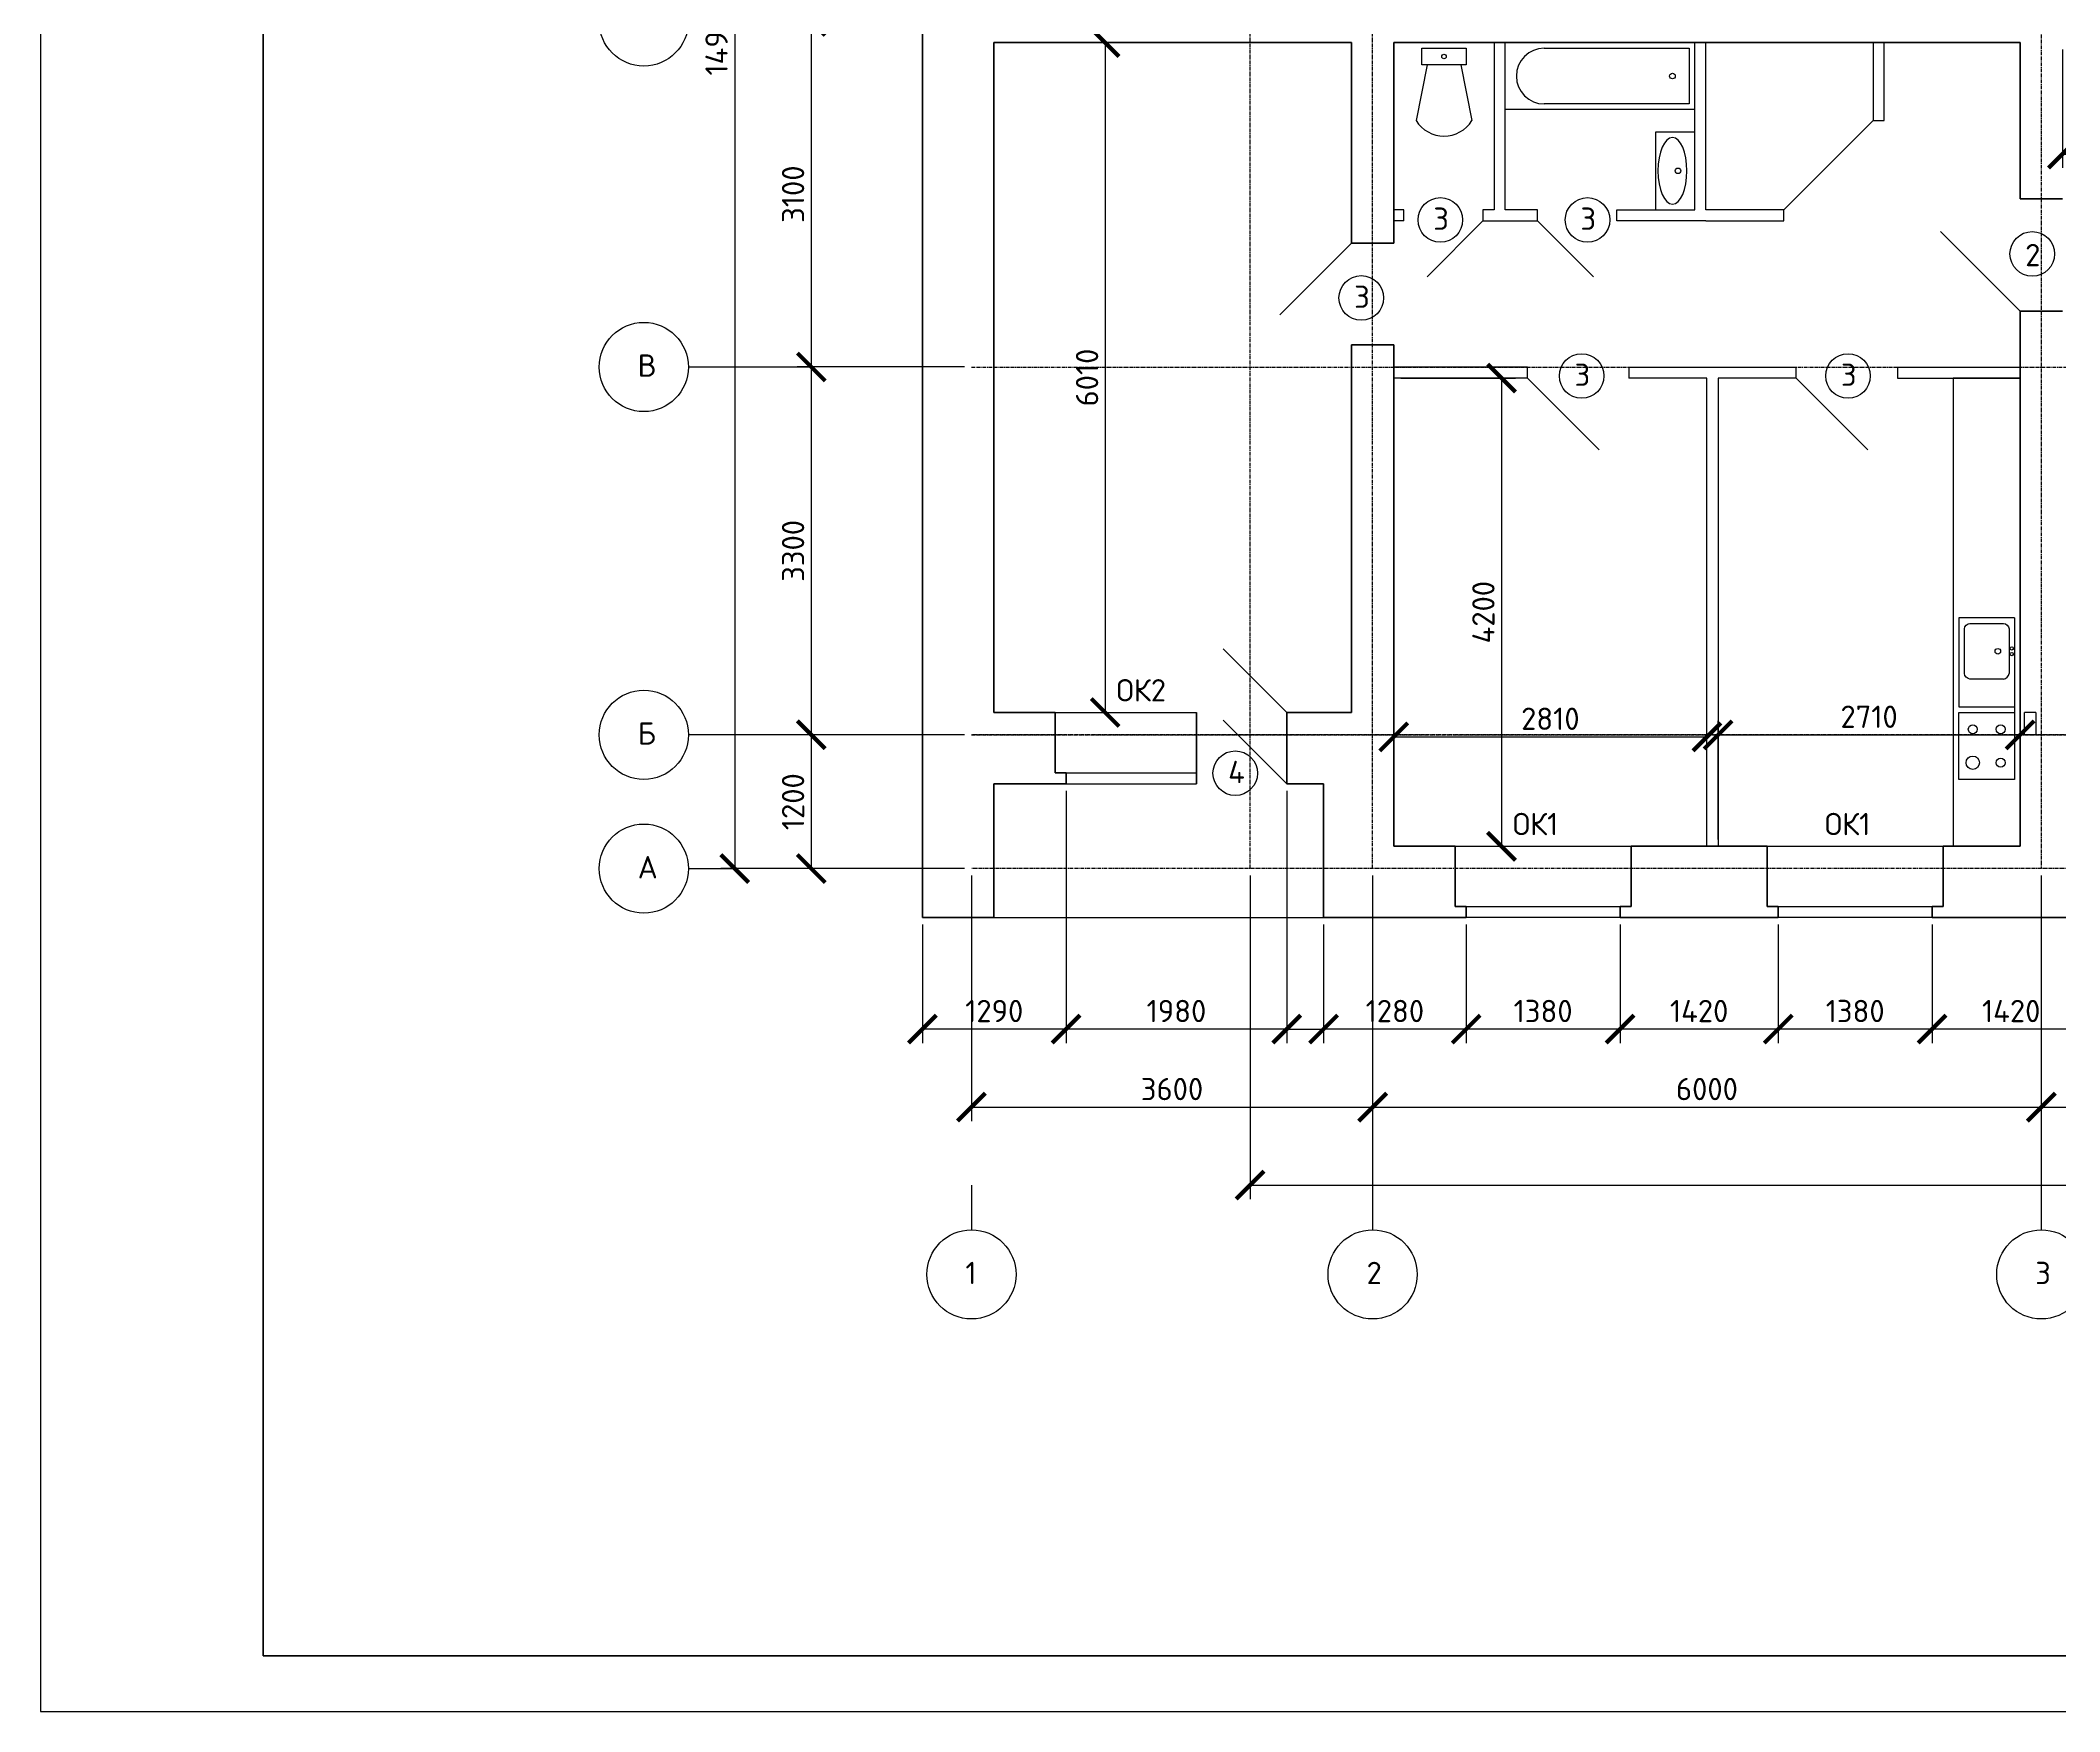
# Model space of a CAD drawing. Header units: millimetres. Extents: x -273369 to 399464, y -35443 to 194245.
# Drawn here: x 229976 to 248095, y 123884 to 138877 of the extents above; entities that cross this region are included whole.
import ezdxf

# ---------------------------------------------------------------- set-up
doc = ezdxf.new("R2010")
doc.units = ezdxf.units.MM
doc.linetypes.add('осевая', pattern=[50.8, 31.75, -6.35, 6.35, -6.35])
doc.styles.add('Курс2', font='isocpeur.ttf', dxfattribs={"height": 2.5})
doc.dimstyles.new('Линейный', dxfattribs={"dimscale": 0, "dimtxt": 2, "dimasz": 2.5, "dimexe": 1.25, "dimexo": 0.625, "dimtad": 1, "dimtxsty": 'Курс2', "dimblk": 'ARCHTICK', "dimcen": 2.5, "dimadec": 0, "dimazin": 0, "dimtfac": 1, "dimtmove": 0, "dimatfit": 3, "dimldrblk": 'ARCHTICK', "dimfxl": 1, "dimarcsym": 0})

# ---------------------------------------------------------------- blocks, each defined once
blk = doc.blocks.new('_ArchTick')
at = {"color": 0, "linetype": 'ByBlock', "lineweight": 60, "const_width": 0.15}
blk.add_lwpolyline([(-0.5, -0.5), (0.5, 0.5)], dxfattribs=at)
blk = doc.blocks.new('*D306')
at = {"color": 0, "lineweight": -2, "transparency": 16777216}
for p, q in [((238593, 138857), (239655, 138857)), ((239530, 138857), (239530, 132847)), ((238593, 132847), (239655, 132847))]:
    blk.add_line(p, q, dxfattribs=at)
at = {"layer": 'Defpoints', "color": 0, "transparency": 16777216}
for p in [(238530, 138857), (238530, 132847), (239530, 132847)]:
    blk.add_point(p, dxfattribs=at)
at = {"color": 0, "lineweight": -2, "transparency": 16777216, "xscale": 250, "yscale": 250, "zscale": 250}
for p, rotation in [((239530, 138857), 90), ((239530, 132847), 270)]:
    blk.add_blockref('_ArchTick', p, dxfattribs=dict(at, rotation=rotation))
at = {"color": 0, "transparency": 16777216, "insert": (239368, 135852), "char_height": 200, "attachment_point": 5, "rotation": 90, "style": 'Курс2'}
blk.add_mtext('6010', dxfattribs=at)
blk = doc.blocks.new('*D311')
at = {"color": 0, "lineweight": -2, "transparency": 16777216}
for p, q in [((242183, 135847), (243212, 135847)), ((243087, 135847), (243087, 131647)), ((242183, 131647), (243212, 131647))]:
    blk.add_line(p, q, dxfattribs=at)
at = {"layer": 'Defpoints', "color": 0, "transparency": 16777216}
for p in [(242120, 135847), (242120, 131647), (243087, 131647)]:
    blk.add_point(p, dxfattribs=at)
at = {"color": 0, "lineweight": -2, "transparency": 16777216, "xscale": 250, "yscale": 250, "zscale": 250}
for p, rotation in [((243087, 135847), 90), ((243087, 131647), 270)]:
    blk.add_blockref('_ArchTick', p, dxfattribs=dict(at, rotation=rotation))
at = {"color": 0, "transparency": 16777216, "insert": (242924, 133747), "char_height": 200, "attachment_point": 5, "rotation": 90, "style": 'Курс2'}
blk.add_mtext('4200', dxfattribs=at)
blk = doc.blocks.new('*D312')
at = {"color": 0, "lineweight": -2, "transparency": 16777216}
for p, q in [((242120, 131709), (242120, 132753)), ((242120, 132628), (244930, 132628)), ((244930, 131709), (244930, 132753))]:
    blk.add_line(p, q, dxfattribs=at)
at = {"layer": 'Defpoints', "color": 0, "transparency": 16777216}
for p in [(244930, 132628), (242120, 131647), (244930, 131647)]:
    blk.add_point(p, dxfattribs=at)
at = {"color": 0, "lineweight": -2, "transparency": 16777216, "xscale": 250, "yscale": 250, "zscale": 250, "rotation": 180}
blk.add_blockref('_ArchTick', (242120, 132628), dxfattribs=at)
at = {"color": 0, "lineweight": -2, "transparency": 16777216, "xscale": 250, "yscale": 250, "zscale": 250}
blk.add_blockref('_ArchTick', (244930, 132628), dxfattribs=at)
at = {"color": 0, "transparency": 16777216, "insert": (243525, 132791), "char_height": 200, "attachment_point": 5, "style": 'Курс2'}
blk.add_mtext('2810', dxfattribs=at)
blk = doc.blocks.new('*D313')
at = {"color": 0, "lineweight": -2, "transparency": 16777216}
for p, q in [((245030, 131709), (245030, 132771)), ((245030, 132646), (247740, 132646)), ((247740, 131709), (247740, 132771))]:
    blk.add_line(p, q, dxfattribs=at)
at = {"layer": 'Defpoints', "color": 0, "transparency": 16777216}
for p in [(247740, 132646), (245030, 131647), (247740, 131647)]:
    blk.add_point(p, dxfattribs=at)
at = {"color": 0, "lineweight": -2, "transparency": 16777216, "xscale": 250, "yscale": 250, "zscale": 250, "rotation": 180}
blk.add_blockref('_ArchTick', (245030, 132646), dxfattribs=at)
at = {"color": 0, "lineweight": -2, "transparency": 16777216, "xscale": 250, "yscale": 250, "zscale": 250}
blk.add_blockref('_ArchTick', (247740, 132646), dxfattribs=at)
at = {"color": 0, "transparency": 16777216, "insert": (246385, 132809), "char_height": 200, "attachment_point": 5, "style": 'Курс2'}
blk.add_mtext('2710', dxfattribs=at)
blk = doc.blocks.new('*D330')
at = {"color": 0, "lineweight": -2, "transparency": 16777216}
for p, q in [((248370, 135444), (248370, 129882)), ((246950, 130944), (246950, 129882)), ((248370, 130007), (246950, 130007))]:
    blk.add_line(p, q, dxfattribs=at)
at = {"layer": 'Defpoints', "color": 0, "transparency": 16777216}
for p in [(248370, 135507), (246950, 131007), (246950, 130007)]:
    blk.add_point(p, dxfattribs=at)
at = {"color": 0, "lineweight": -2, "transparency": 16777216, "xscale": 250, "yscale": 250, "zscale": 250, "rotation": 180}
blk.add_blockref('_ArchTick', (246950, 130007), dxfattribs=at)
at = {"color": 0, "lineweight": -2, "transparency": 16777216, "xscale": 250, "yscale": 250, "zscale": 250}
blk.add_blockref('_ArchTick', (248370, 130007), dxfattribs=at)
at = {"color": 0, "transparency": 16777216, "insert": (247660, 130169), "char_height": 200, "attachment_point": 5, "style": 'Курс2'}
blk.add_mtext('1420', dxfattribs=at)
blk = doc.blocks.new('*D331')
at = {"color": 0, "lineweight": -2, "transparency": 16777216}
for p, q in [((245570, 130944), (245570, 129882)), ((246950, 130944), (246950, 129882)), ((246950, 130007), (245570, 130007))]:
    blk.add_line(p, q, dxfattribs=at)
at = {"layer": 'Defpoints', "color": 0, "transparency": 16777216}
for p in [(245570, 131007), (246950, 131007), (245570, 130007)]:
    blk.add_point(p, dxfattribs=at)
at = {"color": 0, "lineweight": -2, "transparency": 16777216, "xscale": 250, "yscale": 250, "zscale": 250, "rotation": 180}
blk.add_blockref('_ArchTick', (245570, 130007), dxfattribs=at)
at = {"color": 0, "lineweight": -2, "transparency": 16777216, "xscale": 250, "yscale": 250, "zscale": 250}
blk.add_blockref('_ArchTick', (246950, 130007), dxfattribs=at)
at = {"color": 0, "transparency": 16777216, "insert": (246260, 130169), "char_height": 200, "attachment_point": 5, "style": 'Курс2'}
blk.add_mtext('1380', dxfattribs=at)
blk = doc.blocks.new('*D332')
at = {"color": 0, "lineweight": -2, "transparency": 16777216}
for p, q in [((244150, 130944), (244150, 129882)), ((245570, 130944), (245570, 129882)), ((245570, 130007), (244150, 130007))]:
    blk.add_line(p, q, dxfattribs=at)
at = {"layer": 'Defpoints', "color": 0, "transparency": 16777216}
for p in [(244150, 131007), (245570, 131007), (244150, 130007)]:
    blk.add_point(p, dxfattribs=at)
at = {"color": 0, "lineweight": -2, "transparency": 16777216, "xscale": 250, "yscale": 250, "zscale": 250, "rotation": 180}
blk.add_blockref('_ArchTick', (244150, 130007), dxfattribs=at)
at = {"color": 0, "lineweight": -2, "transparency": 16777216, "xscale": 250, "yscale": 250, "zscale": 250}
blk.add_blockref('_ArchTick', (245570, 130007), dxfattribs=at)
at = {"color": 0, "transparency": 16777216, "insert": (244860, 130169), "char_height": 200, "attachment_point": 5, "style": 'Курс2'}
blk.add_mtext('1420', dxfattribs=at)
blk = doc.blocks.new('*D333')
at = {"color": 0, "lineweight": -2, "transparency": 16777216}
for p, q in [((242770, 130944), (242770, 129882)), ((244150, 130944), (244150, 129882)), ((244150, 130007), (242770, 130007))]:
    blk.add_line(p, q, dxfattribs=at)
at = {"layer": 'Defpoints', "color": 0, "transparency": 16777216}
for p in [(242770, 131007), (244150, 131007), (242770, 130007)]:
    blk.add_point(p, dxfattribs=at)
at = {"color": 0, "lineweight": -2, "transparency": 16777216, "xscale": 250, "yscale": 250, "zscale": 250, "rotation": 180}
blk.add_blockref('_ArchTick', (242770, 130007), dxfattribs=at)
at = {"color": 0, "lineweight": -2, "transparency": 16777216, "xscale": 250, "yscale": 250, "zscale": 250}
blk.add_blockref('_ArchTick', (244150, 130007), dxfattribs=at)
at = {"color": 0, "transparency": 16777216, "insert": (243460, 130169), "char_height": 200, "attachment_point": 5, "style": 'Курс2'}
blk.add_mtext('1380', dxfattribs=at)
blk = doc.blocks.new('*D334')
at = {"color": 0, "lineweight": -2, "transparency": 16777216}
for p, q in [((241490, 130944), (241490, 129882)), ((242770, 130944), (242770, 129882)), ((242770, 130007), (241490, 130007))]:
    blk.add_line(p, q, dxfattribs=at)
at = {"layer": 'Defpoints', "color": 0, "transparency": 16777216}
for p in [(241490, 131007), (242770, 131007), (241490, 130007)]:
    blk.add_point(p, dxfattribs=at)
at = {"color": 0, "lineweight": -2, "transparency": 16777216, "xscale": 250, "yscale": 250, "zscale": 250, "rotation": 180}
blk.add_blockref('_ArchTick', (241490, 130007), dxfattribs=at)
at = {"color": 0, "lineweight": -2, "transparency": 16777216, "xscale": 250, "yscale": 250, "zscale": 250}
blk.add_blockref('_ArchTick', (242770, 130007), dxfattribs=at)
at = {"color": 0, "transparency": 16777216, "insert": (242130, 130169), "char_height": 200, "attachment_point": 5, "style": 'Курс2'}
blk.add_mtext('1280', dxfattribs=at)
blk = doc.blocks.new('*D335')
at = {"color": 0, "lineweight": -2, "transparency": 16777216}
for p, q in [((239180, 132144), (239180, 129882)), ((241160, 132144), (241160, 129882)), ((241160, 130007), (239180, 130007))]:
    blk.add_line(p, q, dxfattribs=at)
at = {"layer": 'Defpoints', "color": 0, "transparency": 16777216}
for p in [(239180, 132207), (241160, 132207), (239180, 130007)]:
    blk.add_point(p, dxfattribs=at)
at = {"color": 0, "lineweight": -2, "transparency": 16777216, "xscale": 250, "yscale": 250, "zscale": 250, "rotation": 180}
blk.add_blockref('_ArchTick', (239180, 130007), dxfattribs=at)
at = {"color": 0, "lineweight": -2, "transparency": 16777216, "xscale": 250, "yscale": 250, "zscale": 250}
blk.add_blockref('_ArchTick', (241160, 130007), dxfattribs=at)
at = {"color": 0, "transparency": 16777216, "insert": (240170, 130169), "char_height": 200, "attachment_point": 5, "style": 'Курс2'}
blk.add_mtext('1980', dxfattribs=at)
blk = doc.blocks.new('*D336')
at = {"color": 0, "lineweight": -2, "transparency": 16777216}
for p, q in [((239180, 132144), (239180, 129882)), ((237890, 130944), (237890, 129882)), ((239180, 130007), (237890, 130007))]:
    blk.add_line(p, q, dxfattribs=at)
at = {"layer": 'Defpoints', "color": 0, "transparency": 16777216}
for p in [(239180, 132207), (237890, 131007), (237890, 130007)]:
    blk.add_point(p, dxfattribs=at)
at = {"color": 0, "lineweight": -2, "transparency": 16777216, "xscale": 250, "yscale": 250, "zscale": 250, "rotation": 180}
blk.add_blockref('_ArchTick', (237890, 130007), dxfattribs=at)
at = {"color": 0, "lineweight": -2, "transparency": 16777216, "xscale": 250, "yscale": 250, "zscale": 250}
blk.add_blockref('_ArchTick', (239180, 130007), dxfattribs=at)
at = {"color": 0, "transparency": 16777216, "insert": (238535, 130169), "char_height": 200, "attachment_point": 5, "style": 'Курс2'}
blk.add_mtext('1290', dxfattribs=at)
blk = doc.blocks.new('*D337')
at = {"color": 0, "lineweight": -2, "transparency": 16777216}
for p, q in [((238330, 131384), (238330, 129182)), ((241930, 131384), (241930, 129182)), ((238330, 129307), (241930, 129307))]:
    blk.add_line(p, q, dxfattribs=at)
at = {"layer": 'Defpoints', "color": 0, "transparency": 16777216}
for p in [(238330, 131447), (241930, 131447), (241930, 129307)]:
    blk.add_point(p, dxfattribs=at)
at = {"color": 0, "lineweight": -2, "transparency": 16777216, "xscale": 250, "yscale": 250, "zscale": 250, "rotation": 180}
blk.add_blockref('_ArchTick', (238330, 129307), dxfattribs=at)
at = {"color": 0, "lineweight": -2, "transparency": 16777216, "xscale": 250, "yscale": 250, "zscale": 250}
blk.add_blockref('_ArchTick', (241930, 129307), dxfattribs=at)
at = {"color": 0, "transparency": 16777216, "insert": (240130, 129469), "char_height": 200, "attachment_point": 5, "style": 'Курс2'}
blk.add_mtext('3600', dxfattribs=at)
blk = doc.blocks.new('*D338')
at = {"color": 0, "lineweight": -2, "transparency": 16777216}
for p, q in [((241930, 131384), (241930, 129182)), ((247930, 131384), (247930, 129182)), ((241930, 129307), (247930, 129307))]:
    blk.add_line(p, q, dxfattribs=at)
at = {"layer": 'Defpoints', "color": 0, "transparency": 16777216}
for p in [(241930, 131447), (247930, 131447), (247930, 129307)]:
    blk.add_point(p, dxfattribs=at)
at = {"color": 0, "lineweight": -2, "transparency": 16777216, "xscale": 250, "yscale": 250, "zscale": 250, "rotation": 180}
blk.add_blockref('_ArchTick', (241930, 129307), dxfattribs=at)
at = {"color": 0, "lineweight": -2, "transparency": 16777216, "xscale": 250, "yscale": 250, "zscale": 250}
blk.add_blockref('_ArchTick', (247930, 129307), dxfattribs=at)
at = {"color": 0, "transparency": 16777216, "insert": (244930, 129469), "char_height": 200, "attachment_point": 5, "style": 'Курс2'}
blk.add_mtext('6000', dxfattribs=at)
blk = doc.blocks.new('*D339')
at = {"color": 0, "lineweight": -2, "transparency": 16777216}
for p, q in [((247930, 131384), (247930, 129182)), ((254530, 131384), (254530, 129182)), ((247930, 129307), (254530, 129307))]:
    blk.add_line(p, q, dxfattribs=at)
at = {"layer": 'Defpoints', "color": 0, "transparency": 16777216}
for p in [(247930, 131447), (254530, 131447), (254530, 129307)]:
    blk.add_point(p, dxfattribs=at)
at = {"color": 0, "lineweight": -2, "transparency": 16777216, "xscale": 250, "yscale": 250, "zscale": 250, "rotation": 180}
blk.add_blockref('_ArchTick', (247930, 129307), dxfattribs=at)
at = {"color": 0, "lineweight": -2, "transparency": 16777216, "xscale": 250, "yscale": 250, "zscale": 250}
blk.add_blockref('_ArchTick', (254530, 129307), dxfattribs=at)
at = {"color": 0, "transparency": 16777216, "insert": (251230, 129469), "char_height": 200, "attachment_point": 5, "style": 'Курс2'}
blk.add_mtext('6600', dxfattribs=at)
blk = doc.blocks.new('*D342')
at = {"color": 0, "lineweight": -2, "transparency": 16777216}
for p, q in [((240831, 131384), (240831, 128482)), ((264130, 131384), (264130, 128482)), ((240831, 128607), (264130, 128607))]:
    blk.add_line(p, q, dxfattribs=at)
at = {"layer": 'Defpoints', "color": 0, "transparency": 16777216}
for p in [(240831, 131447), (264130, 131447), (264130, 128607)]:
    blk.add_point(p, dxfattribs=at)
at = {"color": 0, "lineweight": -2, "transparency": 16777216, "xscale": 250, "yscale": 250, "zscale": 250, "rotation": 180}
blk.add_blockref('_ArchTick', (240831, 128607), dxfattribs=at)
at = {"color": 0, "lineweight": -2, "transparency": 16777216, "xscale": 250, "yscale": 250, "zscale": 250}
blk.add_blockref('_ArchTick', (264130, 128607), dxfattribs=at)
at = {"color": 0, "transparency": 16777216, "insert": (252480, 128789), "char_height": 200, "attachment_point": 5, "style": 'Курс2'}
blk.add_mtext('23299,82', dxfattribs=at)
blk = doc.blocks.new('*D345')
at = {"color": 0, "lineweight": -2, "transparency": 16777216}
for p, q in [((238268, 139047), (236768, 139047)), ((236893, 139047), (236893, 135947)), ((238268, 135947), (236768, 135947))]:
    blk.add_line(p, q, dxfattribs=at)
at = {"layer": 'Defpoints', "color": 0, "transparency": 16777216}
for p in [(238330, 139047), (236893, 135947), (238330, 135947)]:
    blk.add_point(p, dxfattribs=at)
at = {"color": 0, "lineweight": -2, "transparency": 16777216, "xscale": 250, "yscale": 250, "zscale": 250}
for p, rotation in [((236893, 139047), 90), ((236893, 135947), 270)]:
    blk.add_blockref('_ArchTick', p, dxfattribs=dict(at, rotation=rotation))
at = {"color": 0, "transparency": 16777216, "insert": (236730, 137497), "char_height": 200, "attachment_point": 5, "rotation": 90, "style": 'Курс2'}
blk.add_mtext('3100', dxfattribs=at)
blk = doc.blocks.new('*D346')
at = {"color": 0, "lineweight": -2, "transparency": 16777216}
for p, q in [((238268, 135947), (236768, 135947)), ((236893, 135947), (236893, 132647)), ((238268, 132647), (236768, 132647))]:
    blk.add_line(p, q, dxfattribs=at)
at = {"layer": 'Defpoints', "color": 0, "transparency": 16777216}
for p in [(238330, 135947), (236893, 132647), (238330, 132647)]:
    blk.add_point(p, dxfattribs=at)
at = {"color": 0, "lineweight": -2, "transparency": 16777216, "xscale": 250, "yscale": 250, "zscale": 250}
for p, rotation in [((236893, 135947), 90), ((236893, 132647), 270)]:
    blk.add_blockref('_ArchTick', p, dxfattribs=dict(at, rotation=rotation))
at = {"color": 0, "transparency": 16777216, "insert": (236730, 134297), "char_height": 200, "attachment_point": 5, "rotation": 90, "style": 'Курс2'}
blk.add_mtext('3300', dxfattribs=at)
blk = doc.blocks.new('*D347')
at = {"color": 0, "lineweight": -2, "transparency": 16777216}
for p, q in [((238268, 132647), (236768, 132647)), ((236893, 132647), (236893, 131447)), ((238268, 131447), (236768, 131447))]:
    blk.add_line(p, q, dxfattribs=at)
at = {"layer": 'Defpoints', "color": 0, "transparency": 16777216}
for p in [(238330, 132647), (236893, 131447), (238330, 131447)]:
    blk.add_point(p, dxfattribs=at)
at = {"color": 0, "lineweight": -2, "transparency": 16777216, "xscale": 250, "yscale": 250, "zscale": 250}
for p, rotation in [((236893, 132647), 90), ((236893, 131447), 270)]:
    blk.add_blockref('_ArchTick', p, dxfattribs=dict(at, rotation=rotation))
at = {"color": 0, "transparency": 16777216, "insert": (236730, 132047), "char_height": 200, "attachment_point": 5, "rotation": 90, "style": 'Курс2'}
blk.add_mtext('1200', dxfattribs=at)
blk = doc.blocks.new('*D348')
at = {"color": 0, "lineweight": -2, "transparency": 16777216}
for p, q in [((238268, 146347), (236081, 146347)), ((236206, 146347), (236206, 131447)), ((238268, 131447), (236081, 131447))]:
    blk.add_line(p, q, dxfattribs=at)
at = {"layer": 'Defpoints', "color": 0, "transparency": 16777216}
for p in [(238330, 146347), (236206, 131447), (238330, 131447)]:
    blk.add_point(p, dxfattribs=at)
at = {"color": 0, "lineweight": -2, "transparency": 16777216, "xscale": 250, "yscale": 250, "zscale": 250}
for p, rotation in [((236206, 146347), 90), ((236206, 131447), 270)]:
    blk.add_blockref('_ArchTick', p, dxfattribs=dict(at, rotation=rotation))
at = {"color": 0, "transparency": 16777216, "insert": (236043, 138897), "char_height": 200, "attachment_point": 5, "rotation": 90, "style": 'Курс2'}
blk.add_mtext('14900', dxfattribs=at)
blk = doc.blocks.new('*D350')
at = {"color": 0, "lineweight": -2, "transparency": 16777216}
for p, q in [((248120, 138794), (248120, 137732)), ((254340, 138794), (254340, 137732)), ((248120, 137857), (254340, 137857))]:
    blk.add_line(p, q, dxfattribs=at)
at = {"layer": 'Defpoints', "color": 0, "transparency": 16777216}
for p in [(248120, 138857), (254340, 138857), (254340, 137857)]:
    blk.add_point(p, dxfattribs=at)
at = {"color": 0, "lineweight": -2, "transparency": 16777216, "xscale": 250, "yscale": 250, "zscale": 250, "rotation": 180}
blk.add_blockref('_ArchTick', (248120, 137857), dxfattribs=at)
at = {"color": 0, "lineweight": -2, "transparency": 16777216, "xscale": 250, "yscale": 250, "zscale": 250}
blk.add_blockref('_ArchTick', (254340, 137857), dxfattribs=at)
at = {"color": 0, "transparency": 16777216, "insert": (251230, 138019), "char_height": 200, "attachment_point": 5, "style": 'Курс2'}
blk.add_mtext('6220', dxfattribs=at)

msp = doc.modelspace()

# ---------------------------------------------------------------- linework, layer by layer
for p, q in [((229975.996, 183284.107), (229975.996, 123884.107)), ((242370.382, 138806.566), (242770.382, 138806.566)), ((242370.382, 138656.566), (242370.382, 138806.566)), ((242770.382, 138806.566), (242770.382, 138656.566)), ((243020.382, 138856.566), (243020.382, 137356.566)), ((243120.382, 137356.566), (243120.382, 138856.566)), ((243470.382, 138806.566), (244770.382, 138806.566)), ((244770.382, 138806.566), (244770.382, 138306.566)), ((244820.382, 137356.566), (244820.382, 138856.566)), ((244920.382, 137356.566), (244920.382, 138856.566)), ((246420.382, 138856.566), (246420.382, 138156.566)), ((246520.382, 138156.566), (246520.382, 138856.566)), ((242420.382, 138656.566), (242320.382, 138156.566)), ((242770.382, 138656.566), (242370.382, 138656.566)), ((242720.382, 138656.566), (242820.382, 138156.566)), ((244820.382, 138256.566), (243120.382, 138256.566)), ((244770.382, 138306.566), (243470.382, 138306.566)), ((246420.382, 138156.566), (245620.382, 137356.566)), ((246420.382, 138156.566), (246520.382, 138156.566)), ((244470.382, 137356.566), (244470.382, 138056.566)), ((244470.382, 138056.566), (244820.382, 138056.566)), ((242210.382, 137356.566), (242120.382, 137356.566)), ((242210.382, 137256.566), (242210.382, 137356.566)), ((243020.382, 137356.566), (242920.382, 137356.566)), ((242920.382, 137356.566), (242920.382, 137256.566)), ((243410.382, 137356.566), (243120.382, 137356.566)), ((243410.382, 137256.566), (243410.382, 137356.566)), ((244120.382, 137256.566), (244120.382, 137356.566)), ((244120.382, 137356.566), (244820.382, 137356.566)), ((245620.382, 137356.566), (244920.382, 137356.566)), ((245620.382, 137256.566), (245620.382, 137356.566)), ((242210.382, 137256.566), (242120.382, 137256.566)), ((242920.382, 137256.566), (242418.336, 136754.52)), ((242920.382, 137256.566), (243410.382, 137256.566)), ((243912.428, 136754.52), (243410.382, 137256.566)), ((244920.382, 137256.566), (244120.382, 137256.566)), ((244920.382, 137256.566), (245620.382, 137256.566)), ((247740.382, 136446.566), (247026.204, 137160.743)), ((241740.382, 137056.566), (241096.915, 136413.098)), ((236892.538, 135946.566), (235792.538, 135946.566)), ((243320.382, 135946.566), (242120.382, 135946.566)), ((243320.382, 135846.566), (243320.382, 135946.566)), ((244230.382, 135946.566), (244930.382, 135946.566)), ((244230.382, 135946.566), (244230.382, 135846.566)), ((244930.382, 135946.566), (245730.382, 135946.566)), ((245730.382, 135846.566), (245730.382, 135946.566)), ((246640.382, 135946.566), (247740.382, 135946.566)), ((246640.382, 135946.566), (246640.382, 135846.566)), ((243320.382, 135846.566), (242120.382, 135846.566)), ((243963.849, 135203.098), (243320.382, 135846.566)), ((244930.382, 135846.566), (244230.382, 135846.566)), ((244930.382, 131646.566), (244930.382, 135846.566)), ((245030.382, 135846.566), (245030.382, 131646.566)), ((245730.382, 135846.566), (245030.382, 135846.566)), ((246373.849, 135203.098), (245730.382, 135846.566)), ((246640.382, 135846.566), (247740.382, 135846.566)), ((247740.382, 135846.566), (247140.382, 135846.566)), ((247140.382, 135846.566), (247140.382, 131646.566)), ((247690.382, 133696.566), (247190.382, 133696.566)), ((247190.382, 133696.566), (247190.382, 132896.566)), ((247240.382, 133196.566), (247240.382, 133596.566)), ((247290.382, 133646.566), (247590.382, 133646.566)), ((247690.382, 133696.566), (247540.382, 133696.566)), ((247640.382, 133596.566), (247640.382, 133196.566)), ((247690.382, 133696.566), (247690.382, 132846.566)), ((240587.625, 133419.322), (241160.382, 132846.566)), ((247590.382, 133146.566), (247290.382, 133146.566)), ((239080.382, 132846.566), (240350.382, 132846.566)), ((247190.382, 132896.566), (247690.382, 132896.566)), ((247190.382, 132246.566), (247190.382, 132846.566)), ((247190.382, 132846.566), (247690.382, 132846.566)), ((247690.382, 132846.566), (247690.382, 132246.566)), ((247880.382, 132846.566), (247780.382, 132846.566)), ((247780.382, 132646.566), (247780.382, 132846.566)), ((247880.382, 132846.566), (247880.382, 132646.566)), ((236892.538, 132646.566), (235792.538, 132646.566)), ((241160.382, 132206.566), (240587.625, 132779.322)), ((247880.382, 132646.566), (247780.382, 132646.566)), ((239180.382, 132306.566), (240350.382, 132306.566)), ((239180.382, 132206.566), (240350.382, 132206.566)), ((247690.382, 132246.566), (247190.382, 132246.566)), ((242670.382, 131646.566), (244250.382, 131646.566)), ((245470.382, 131646.566), (247050.382, 131646.566)), ((235790.382, 131446.566), (236205.64, 131446.566)), ((238530.382, 131006.566), (241490.382, 131006.566)), ((242770.382, 131106.566), (244150.382, 131106.566)), ((244150.382, 131006.566), (242770.382, 131006.566)), ((245570.382, 131106.566), (246950.382, 131106.566)), ((246950.382, 131006.566), (245570.382, 131006.566)), ((241160.382, 130006.566), (241490.382, 130006.566)), ((241930.382, 129306.566), (241930.382, 128206.566)), ((247930.382, 129306.566), (247930.382, 128206.566)), ((238330.382, 128606.566), (238330.382, 128206.566)), ((229975.996, 123884.107), (314075.996, 123884.107))]:
    msp.add_line(p, q)
at = {"lineweight": 60}
for p, q in [((231975.996, 182784.107), (231975.996, 124384.107)), ((237890.382, 146786.566), (237890.382, 131006.566)), ((238530.382, 138856.566), (238530.382, 132846.566)), ((238530.382, 138856.566), (241740.382, 138856.566)), ((241740.382, 138856.566), (241740.382, 137056.566)), ((242120.382, 138856.566), (242120.382, 137056.566)), ((242120.382, 138856.566), (247740.382, 138856.566)), ((247740.382, 137456.566), (247740.382, 138856.566)), ((247740.382, 137456.566), (248120.382, 137456.566)), ((242120.382, 137056.566), (241740.382, 137056.566)), ((247740.382, 136446.566), (247740.382, 131646.566)), ((248120.382, 136446.566), (247740.382, 136446.566)), ((241740.382, 136146.566), (241740.382, 132846.566)), ((242120.382, 136146.566), (241740.382, 136146.566)), ((242120.382, 136146.566), (242120.382, 131646.566)), ((238530.382, 132846.566), (239080.382, 132846.566)), ((239080.382, 132306.566), (239080.382, 132846.566)), ((240350.382, 132206.566), (240350.382, 132846.566)), ((241160.382, 132846.566), (241740.382, 132846.566)), ((241160.382, 132206.566), (241160.382, 132846.566)), ((239180.382, 132306.566), (239080.382, 132306.566)), ((239180.382, 132206.566), (239180.382, 132306.566)), ((238530.382, 131006.566), (238530.382, 132206.566)), ((238530.382, 132206.566), (239180.382, 132206.566)), ((241160.382, 132206.566), (241490.382, 132206.566)), ((241490.382, 131006.566), (241490.382, 132206.566)), ((242670.382, 131646.566), (242120.382, 131646.566)), ((242670.382, 131106.566), (242670.382, 131646.566)), ((244250.382, 131106.566), (244250.382, 131646.566)), ((244250.382, 131646.566), (245470.382, 131646.566)), ((245470.382, 131646.566), (245470.382, 131106.566)), ((247050.382, 131106.566), (247050.382, 131646.566)), ((247050.382, 131646.566), (247740.382, 131646.566)), ((237890.382, 131006.566), (238530.382, 131006.566)), ((237890.382, 131006.566), (238530.382, 131006.566)), ((241490.382, 131006.566), (242770.382, 131006.566)), ((242770.382, 131106.566), (242670.382, 131106.566)), ((242770.382, 131006.566), (242770.382, 131106.566)), ((244150.382, 131006.566), (244150.382, 131106.566)), ((244150.382, 131106.566), (244250.382, 131106.566)), ((245570.382, 131006.566), (244150.382, 131006.566)), ((245470.382, 131106.566), (245570.382, 131106.566)), ((245570.382, 131106.566), (245570.382, 131006.566)), ((246950.382, 131006.566), (246950.382, 131106.566)), ((246950.382, 131106.566), (247050.382, 131106.566)), ((248370.382, 131006.566), (246950.382, 131006.566)), ((231975.996, 124384.107), (313575.996, 124384.107))]:
    msp.add_line(p, q, dxfattribs=at)
at = {"color": 116, "linetype": 'осевая', "true_color": 0x136734}
for p, q in [((240830.561, 131446.566), (240830.561, 146346.566)), ((241930.382, 131446.566), (241930.382, 146346.566)), ((247930.382, 146346.566), (247930.382, 131446.566))]:
    msp.add_line(p, q, dxfattribs=at)
at = {"color": 217, "linetype": 'осевая', "true_color": 0x93278f}
for p, q in [((238330.382, 135946.566), (251230.382, 135946.566)), ((251230.382, 132646.566), (238330.382, 132646.566)), ((238330.382, 132646.566), (251230.382, 132646.566)), ((251230.382, 131446.566), (238330.382, 131446.566))]:
    msp.add_line(p, q, dxfattribs=at)
for centre, radius in [((235390.382, 139046.566), 400), ((242570.382, 138731.566), 20), ((244620.382, 138556.566), 25), ((244670.382, 137706.566), 25), ((242538.058, 137266.118), 200), ((243858.283, 137266.118), 200), ((247849.275, 136961.459), 200), ((241828.019, 136566.118), 200), ((235390.382, 135946.566), 400), ((243805.797, 135866.118), 200), ((246195.93, 135866.118), 200), ((247540.382, 133396.566), 25), ((247665.382, 133421.566), 15), ((247665.382, 133371.566), 15), ((235390.382, 132646.566), 400), ((247315.382, 132696.566), 40), ((247565.382, 132696.566), 40), ((240697.381, 132302.778), 200), ((247315.382, 132396.566), 60), ((247565.382, 132396.566), 40), ((235390.382, 131446.566), 400), ((238330.382, 127806.566), 400), ((241930.382, 127806.566), 400), ((247930.382, 127806.566), 400)]:
    msp.add_circle(centre, radius)
for centre, radius, start, end in [((243470.382, 138556.566), 250, 90, 270), ((242570.382, 138312.389), 294.586, 211.9349473, 328.0650527)]:
    msp.add_arc(centre, radius, start, end)
at = {"extrusion": (0, 0, -1)}
msp.add_ellipse((244620.382, 137706.566), major_axis=(0, -300), ratio=0.433333333, start_param=-1.570796327, end_param=4.71238898, dxfattribs=at)
for points in [[(247240.382, 133596.566), (247240.382, 133620.136), (247266.812, 133646.566), (247290.382, 133646.566)], [(247590.382, 133646.566), (247613.952, 133646.566), (247640.382, 133620.136), (247640.382, 133596.566)], [(247290.382, 133146.566), (247266.812, 133146.566), (247240.382, 133172.995), (247240.382, 133196.566)], [(247590.382, 133146.566), (247613.952, 133146.566), (247640.382, 133172.995), (247640.382, 133196.566)]]:
    msp.add_open_spline(points, degree=3)

# ---------------------------------------------------------------- texts
at = {"style": 'Курс2'}
for s, p in [('3', (242474.349, 137176.986)), ('3', (243794.574, 137176.986)), ('2', (247785.566, 136850.592)), ('3', (241764.31, 136476.986)), ('В', (235335.796, 135859.289)), ('3', (243742.088, 135776.986)), ('3', (246132.221, 135776.986)), ('ОК2', (239630.382, 132946.566)), ('Б', (235335.796, 132559.289)), ('4', (240633.672, 132213.646)), ('А', (235335.796, 131359.289)), ('1', (238275.796, 127719.289)), ('2', (241875.796, 127719.289)), ('3', (247875.796, 127719.289))]:
    msp.add_text(s, height=200, dxfattribs=at).set_placement(p)
for p in [(243186.621, 131746.566), (245986.621, 131746.566)]:
    msp.add_text('ОК1', height=200, rotation=360, dxfattribs=at).set_placement(p)

# ---------------------------------------------------------------- dimensions: what is measured, and where the dimension line sits
for base, p1, p2, picture, middle in [((236205.64, 131446.566), (238330.382, 146346.566), (238330.382, 131446.566), '*D348', (236043.14, 138896.566)), ((236892.538, 135946.566), (238330.382, 139046.566), (238330.382, 135946.566), '*D345', (236730.038, 137496.566)), ((239530.382, 132846.566), (238530.382, 138856.566), (238530.382, 132846.566), '*D306', (239367.882, 135851.566)), ((236892.538, 132646.566), (238330.382, 135946.566), (238330.382, 132646.566), '*D346', (236730.038, 134296.566)), ((243086.621, 131646.566), (242120.382, 135846.566), (242120.382, 131646.566), '*D311', (242924.121, 133746.566)), ((236892.538, 131446.566), (238330.382, 132646.566), (238330.382, 131446.566), '*D347', (236730.038, 132046.566))]:
    dim = msp.add_linear_dim(base=base, p1=p1, p2=p2, angle=90, dimstyle='Линейный')
    dim.commit()
    dim.dimension.update_dxf_attribs({"geometry": picture, "text_midpoint": middle})
for base, p1, p2, picture, middle in [((254340.382, 137856.566), (248120.382, 138856.566), (254340.382, 138856.566), '*D350', (251230.382, 138019.066)), ((246950.382, 130006.566), (248370.382, 135506.566), (246950.382, 131006.566), '*D330', (247660.382, 130169.066)), ((244930.382, 132628.465), (242120.382, 131646.566), (244930.382, 131646.566), '*D312', (243525.382, 132790.965)), ((247740.382, 132646.223), (245030.382, 131646.566), (247740.382, 131646.566), '*D313', (246385.382, 132808.723)), ((237890.382, 130006.566), (239180.382, 132206.566), (237890.382, 131006.566), '*D336', (238535.382, 130169.066)), ((239180.382, 130006.566), (241160.382, 132206.566), (239180.382, 132206.566), '*D335', (240170.382, 130169.066)), ((241930.382, 129306.566), (238330.382, 131446.566), (241930.382, 131446.566), '*D337', (240130.382, 129469.066)), ((264130.382, 128606.566), (240830.561, 131446.566), (264130.382, 131446.566), '*D342', (252480.471, 128789.066)), ((247930.382, 129306.566), (241930.382, 131446.566), (247930.382, 131446.566), '*D338', (244930.382, 129469.066)), ((254530.382, 129306.566), (247930.382, 131446.566), (254530.382, 131446.566), '*D339', (251230.382, 129469.066)), ((241490.382, 130006.566), (242770.382, 131006.566), (241490.382, 131006.566), '*D334', (242130.382, 130169.066)), ((242770.382, 130006.566), (244150.382, 131006.566), (242770.382, 131006.566), '*D333', (243460.382, 130169.066)), ((244150.382, 130006.566), (245570.382, 131006.566), (244150.382, 131006.566), '*D332', (244860.382, 130169.066)), ((245570.382, 130006.566), (246950.382, 131006.566), (245570.382, 131006.566), '*D331', (246260.382, 130169.066))]:
    dim = msp.add_linear_dim(base=base, p1=p1, p2=p2, dimstyle='Линейный')
    dim.commit()
    dim.dimension.update_dxf_attribs({"geometry": picture, "text_midpoint": middle})

doc.saveas('drawing.dxf')
